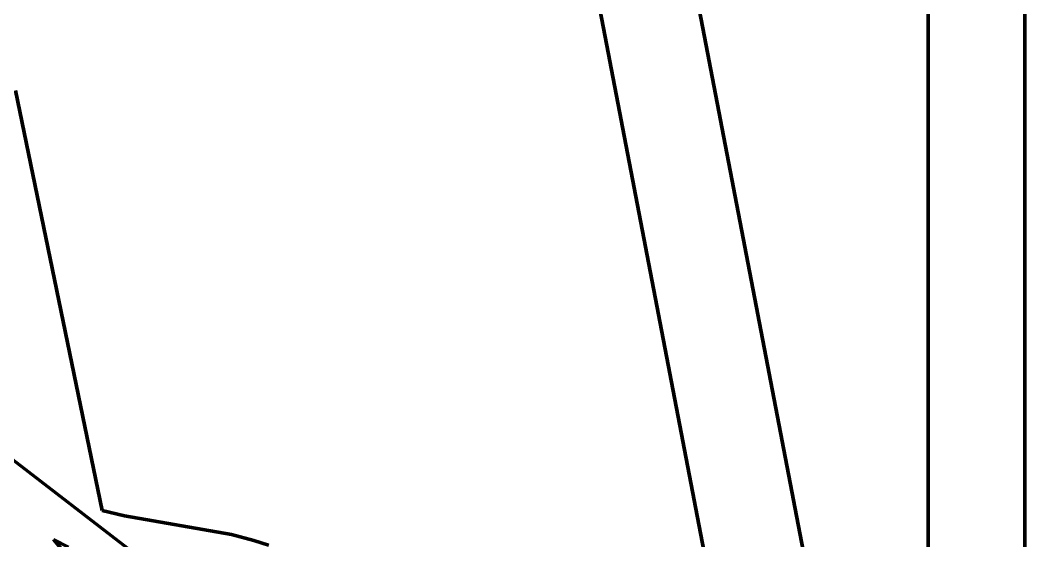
# Model space of a CAD drawing. Header units: millimetres. Extents: x 0 to 10.2, y 0 to 7.
# Drawn here: x 5.907 to 7.122, y 4.748 to 5.378 of the extents above; entities that cross this region are included whole.
import ezdxf

# ---------------------------------------------------------------- set-up
doc = ezdxf.new("R2010")
doc.units = ezdxf.units.MM
doc.layers.add('color#030303ff', color=7, linetype='CONTINUOUS', lineweight=100)
doc.layers.add('color#ffffffff', color=7, linetype='CONTINUOUS', lineweight=100)

msp = doc.modelspace()

# ---------------------------------------------------------------- linework, layer by layer
at = {"layer": 'color#030303ff'}
for p, q in [((6.5259, 6.444), (6.9115, 4.4392)), ((6.7888, 4.4514), (6.4098, 6.4239)), ((7.1224, 5.676), (7.1223, 4.3171)), ((7.0052, 4.4196), (7.0053, 5.5522)), ((5.901, 5.2932), (6.0059, 4.7848)), ((6.0367, 4.7391), (5.8973, 4.8466)), ((6.0059, 4.7848), (6.033, 4.7783)), ((6.033, 4.7783), (6.1624, 4.7555)), ((6.1624, 4.7555), (6.1895, 4.7485)), ((5.9471, 4.7494), (5.9653, 4.7403)), ((5.9598, 4.7341), (5.9471, 4.7494)), ((6.1895, 4.7485), (6.2072, 4.7428))]:
    msp.add_line(p, q, dxfattribs=at)
at = {"layer": 'color#ffffffff'}
for p, q in [((6.9115, 4.4392), (6.5259, 6.444)), ((6.4098, 6.4239), (6.7888, 4.4514)), ((7.1223, 4.3171), (7.1224, 5.676)), ((7.0053, 5.5522), (7.0052, 4.4196)), ((6.0059, 4.7848), (5.901, 5.2932)), ((5.8973, 4.8466), (6.0367, 4.7391)), ((6.033, 4.7783), (6.0059, 4.7848)), ((6.1624, 4.7555), (6.033, 4.7783)), ((6.1895, 4.7485), (6.1624, 4.7555)), ((5.9471, 4.7494), (5.9598, 4.7341)), ((5.9653, 4.7403), (5.9471, 4.7494)), ((6.2072, 4.7428), (6.1895, 4.7485))]:
    msp.add_line(p, q, dxfattribs=at)

doc.saveas('drawing.dxf')
